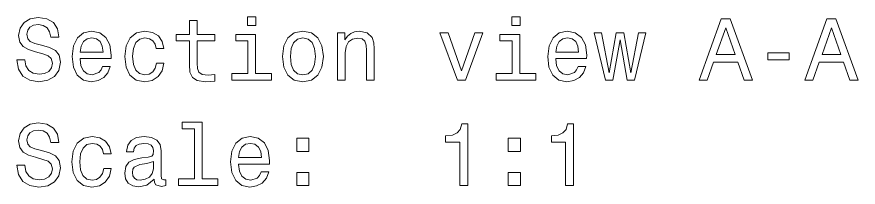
# Model space of a CAD drawing. Extents: x 0 to 841, y 0 to 594.
# Drawn here: x 504.5 to 601.2, y 171 to 190.5 of the extents above; entities that cross this region are included whole.
import ezdxf

# ---------------------------------------------------------------- set-up
doc = ezdxf.new("R2010")
doc.units = 0

msp = doc.modelspace()

# ---------------------------------------------------------------- linework, layer by layer
at = {"color": 7, "lineweight": 13}
for points in [[(505.438, 185.578), (504.52, 185.578), (504.721, 184.509), (505.226, 183.722), (506.002, 183.248), (507.051, 183.077), (508.09, 183.238), (508.867, 183.682), (509.361, 184.378), (509.543, 185.296), (509.391, 186.123), (508.968, 186.657), (508.282, 187.01), (507.364, 187.273), (506.577, 187.464), (506.063, 187.686), (505.77, 188.009), (505.68, 188.513), (505.77, 188.967), (506.033, 189.31), (506.436, 189.542), (506.991, 189.623), (507.556, 189.522), (508, 189.25), (508.292, 188.796), (508.433, 188.18), (509.351, 188.18), (509.351, 188.201), (509.19, 189.149), (508.716, 189.855), (507.969, 190.299), (506.961, 190.45), (506.053, 190.299), (505.347, 189.875), (504.893, 189.219), (504.731, 188.372), (504.863, 187.616), (505.246, 187.101), (505.851, 186.758), (506.678, 186.496), (507.495, 186.264), (508.11, 186.042), (508.484, 185.719), (508.615, 185.195), (508.494, 184.66), (508.181, 184.257), (507.707, 184.005), (507.092, 183.924), (506.406, 184.035), (505.881, 184.358), (505.548, 184.882)], [(531.975, 190.51), (531.037, 190.51), (531.037, 189.502), (531.975, 189.502)], [(562.335, 190.51), (561.397, 190.51), (561.397, 189.502), (562.335, 189.502)], [(524.35, 187.747), (524.35, 185.033), (524.41, 184.156), (524.693, 183.551), (525.257, 183.198), (526.216, 183.077), (527.265, 183.127), (527.265, 183.894), (526.498, 183.833), (525.802, 183.914), (525.429, 184.166), (525.268, 184.59), (525.237, 185.185), (525.237, 187.747), (527.265, 187.747), (527.265, 188.503), (525.237, 188.503), (525.237, 190.087), (524.35, 190.087), (524.35, 188.503), (522.817, 188.503), (522.817, 187.747)], [(582.901, 183.268), (583.829, 183.268), (584.566, 185.326), (587.36, 185.326), (588.096, 183.268), (589.044, 183.268), (586.482, 190.278), (585.453, 190.278)], [(595.046, 183.268), (595.974, 183.268), (596.71, 185.326), (599.504, 185.326), (600.24, 183.268), (601.188, 183.268), (598.626, 190.278), (597.597, 190.278)], [(511.792, 185.719), (515.342, 185.719), (515.353, 186.133), (515.191, 187.293), (514.747, 188.16), (514.041, 188.685), (513.103, 188.876), (512.185, 188.675), (511.479, 188.11), (511.025, 187.192), (510.864, 185.982), (511.015, 184.741), (511.469, 183.833), (512.165, 183.268), (513.073, 183.077), (513.86, 183.208), (514.505, 183.551), (514.979, 184.095), (515.252, 184.822), (514.374, 184.822), (514.193, 184.418), (513.93, 184.116), (513.184, 183.874), (512.609, 183.984), (512.175, 184.338), (511.893, 184.912), (511.792, 185.689)], [(520.537, 186.889), (521.414, 186.889), (521.233, 187.696), (520.799, 188.332), (520.123, 188.725), (519.246, 188.876), (518.278, 188.675), (517.541, 188.11), (517.077, 187.192), (516.916, 185.961), (517.067, 184.741), (517.521, 183.833), (518.237, 183.268), (519.216, 183.077), (520.083, 183.228), (520.759, 183.652), (521.223, 184.317), (521.425, 185.205), (520.577, 185.205), (520.426, 184.64), (520.144, 184.216), (519.74, 183.954), (519.246, 183.874), (518.631, 184.005), (518.187, 184.408), (517.914, 185.064), (517.824, 185.992), (517.914, 186.899), (518.197, 187.555), (518.651, 187.959), (519.246, 188.1), (519.77, 188.009), (520.164, 187.777), (520.426, 187.394)], [(535.041, 185.972), (535.203, 184.741), (535.667, 183.833), (536.403, 183.268), (537.391, 183.077), (538.37, 183.268), (539.106, 183.823), (539.57, 184.731), (539.742, 185.972), (539.57, 187.202), (539.106, 188.12), (538.37, 188.675), (537.391, 188.876), (536.403, 188.675), (535.667, 188.11), (535.203, 187.202)], [(541.376, 183.268), (542.263, 183.268), (542.263, 186.395), (542.354, 187.111), (542.646, 187.636), (543.1, 187.959), (543.706, 188.08), (544.19, 187.979), (544.492, 187.706), (544.644, 187.253), (544.694, 186.647), (544.694, 183.268), (545.582, 183.268), (545.582, 186.829), (545.541, 187.545), (545.36, 188.14), (544.765, 188.685), (543.837, 188.876), (543.322, 188.806), (542.889, 188.614), (542.515, 188.291), (542.223, 187.858), (542.223, 188.685), (541.376, 188.685)], [(555.144, 183.268), (556.082, 183.268), (558.059, 188.685), (557.141, 188.685), (555.618, 184.317), (554.064, 188.685), (553.136, 188.685)], [(566.44, 185.719), (569.991, 185.719), (570.001, 186.133), (569.84, 187.293), (569.396, 188.16), (568.69, 188.685), (567.752, 188.876), (566.834, 188.675), (566.128, 188.11), (565.674, 187.192), (565.512, 185.982), (565.664, 184.741), (566.118, 183.833), (566.814, 183.268), (567.721, 183.077), (568.508, 183.208), (569.154, 183.551), (569.628, 184.095), (569.9, 184.822), (569.023, 184.822), (568.841, 184.418), (568.579, 184.116), (567.832, 183.874), (567.257, 183.984), (566.824, 184.338), (566.541, 184.912), (566.44, 185.689)], [(573.017, 183.268), (573.824, 187.868), (574.631, 183.268), (575.478, 183.268), (576.809, 188.685), (575.952, 188.685), (575.054, 184.085), (574.257, 188.685), (573.38, 188.685), (572.583, 184.085), (571.685, 188.685), (570.838, 188.685), (572.17, 183.268)], [(584.889, 186.183), (585.968, 189.27), (587.047, 186.183)], [(597.033, 186.183), (598.112, 189.27), (599.191, 186.183)], [(511.792, 186.466), (511.903, 187.162), (512.175, 187.676), (512.589, 187.989), (513.133, 188.1), (513.668, 187.989), (514.082, 187.676), (514.334, 187.162), (514.425, 186.466)], [(531.945, 184.015), (531.945, 188.503), (529.665, 188.503), (529.665, 187.747), (531.057, 187.747), (531.057, 184.015), (529.242, 184.015), (529.242, 183.268), (533.78, 183.268), (533.78, 184.015)], [(535.949, 185.982), (536.04, 186.889), (536.322, 187.545), (536.776, 187.948), (537.391, 188.09), (537.997, 187.948), (538.451, 187.555), (538.733, 186.889), (538.834, 185.982), (538.733, 185.064), (538.451, 184.398), (537.997, 183.995), (537.391, 183.863), (536.776, 183.995), (536.322, 184.398), (536.04, 185.064)], [(562.305, 184.015), (562.305, 188.503), (560.025, 188.503), (560.025, 187.747), (561.417, 187.747), (561.417, 184.015), (559.602, 184.015), (559.602, 183.268), (564.141, 183.268), (564.141, 184.015)], [(566.44, 186.466), (566.551, 187.162), (566.824, 187.676), (567.237, 187.989), (567.782, 188.1), (568.317, 187.989), (568.73, 187.676), (568.982, 187.162), (569.073, 186.466)], [(590.819, 185.578), (593.26, 185.578), (593.26, 186.375), (590.819, 186.375)], [(505.438, 173.484), (504.52, 173.484), (504.721, 172.415), (505.226, 171.629), (506.002, 171.155), (507.051, 170.983), (508.09, 171.144), (508.867, 171.588), (509.361, 172.284), (509.543, 173.202), (509.391, 174.029), (508.968, 174.564), (508.282, 174.917), (507.364, 175.179), (506.577, 175.371), (506.063, 175.593), (505.77, 175.915), (505.68, 176.42), (505.77, 176.874), (506.033, 177.216), (506.436, 177.448), (506.991, 177.529), (507.556, 177.428), (508, 177.156), (508.292, 176.702), (508.433, 176.087), (509.351, 176.087), (509.351, 176.107), (509.19, 177.055), (508.716, 177.761), (507.969, 178.205), (506.961, 178.356), (506.053, 178.205), (505.347, 177.781), (504.893, 177.126), (504.731, 176.278), (504.863, 175.522), (505.246, 175.008), (505.851, 174.665), (506.678, 174.402), (507.495, 174.17), (508.11, 173.948), (508.484, 173.626), (508.615, 173.101), (508.494, 172.567), (508.181, 172.163), (507.707, 171.911), (507.092, 171.83), (506.406, 171.941), (505.881, 172.264), (505.548, 172.789)], [(524.925, 177.67), (524.925, 171.921), (523.099, 171.921), (523.099, 171.175), (527.628, 171.175), (527.628, 171.921), (525.812, 171.921), (525.812, 178.417), (523.533, 178.417), (523.533, 177.67)], [(555.426, 171.175), (556.344, 171.175), (556.344, 178.225), (555.658, 178.225), (555.476, 177.61), (555.113, 177.196), (554.559, 176.954), (553.792, 176.874), (553.792, 176.157), (555.426, 176.157)], [(567.57, 171.175), (568.488, 171.175), (568.488, 178.225), (567.802, 178.225), (567.621, 177.61), (567.257, 177.196), (566.703, 176.954), (565.936, 176.874), (565.936, 176.157), (567.57, 176.157)], [(514.465, 174.796), (515.342, 174.796), (515.161, 175.603), (514.727, 176.238), (514.051, 176.631), (513.174, 176.783), (512.206, 176.581), (511.469, 176.016), (511.005, 175.098), (510.844, 173.868), (510.995, 172.647), (511.449, 171.74), (512.165, 171.175), (513.144, 170.983), (514.011, 171.134), (514.687, 171.558), (515.151, 172.224), (515.353, 173.111), (514.505, 173.111), (514.354, 172.546), (514.072, 172.123), (513.668, 171.861), (513.174, 171.78), (512.559, 171.911), (512.115, 172.314), (511.842, 172.97), (511.752, 173.898), (511.842, 174.806), (512.125, 175.461), (512.579, 175.865), (513.174, 176.006), (513.698, 175.915), (514.092, 175.683), (514.354, 175.3)], [(520.305, 171.881), (520.305, 171.85), (520.355, 171.508), (520.507, 171.265), (521.142, 171.074), (521.636, 171.155), (521.636, 171.84), (521.425, 171.81), (521.142, 171.941), (521.092, 172.345), (521.092, 175.149), (520.971, 175.865), (520.618, 176.369), (520.002, 176.672), (519.135, 176.783), (518.288, 176.662), (517.662, 176.319), (517.269, 175.784), (517.138, 175.078), (517.138, 175.018), (517.935, 175.018), (518.005, 175.441), (518.227, 175.744), (518.59, 175.925), (519.105, 175.996), (519.599, 175.946), (519.952, 175.794), (520.164, 175.532), (520.234, 175.169), (520.194, 174.745), (520.033, 174.533), (519.629, 174.433), (518.873, 174.352), (518.005, 174.17), (517.39, 173.848), (517.027, 173.343), (516.916, 172.597), (517.017, 171.931), (517.329, 171.437), (517.834, 171.124), (518.53, 171.013), (519.468, 171.225)], [(530.008, 173.626), (533.559, 173.626), (533.569, 174.039), (533.407, 175.199), (532.964, 176.067), (532.257, 176.591), (531.319, 176.783), (530.401, 176.581), (529.695, 176.016), (529.242, 175.098), (529.08, 173.888), (529.232, 172.647), (529.685, 171.74), (530.381, 171.175), (531.289, 170.983), (532.076, 171.114), (532.721, 171.457), (533.195, 172.002), (533.468, 172.728), (532.59, 172.728), (532.409, 172.325), (532.146, 172.022), (531.4, 171.78), (530.825, 171.891), (530.391, 172.244), (530.109, 172.819), (530.008, 173.595)], [(530.008, 174.372), (530.119, 175.068), (530.391, 175.582), (530.805, 175.895), (531.35, 176.006), (531.884, 175.895), (532.298, 175.582), (532.55, 175.068), (532.641, 174.372)], [(536.695, 175.088), (538.087, 175.088), (538.087, 176.591), (536.695, 176.591)], [(560.984, 175.088), (562.376, 175.088), (562.376, 176.591), (560.984, 176.591)], [(520.204, 173.071), (520.083, 172.546), (519.76, 172.143), (519.276, 171.881), (518.681, 171.79), (518.298, 171.84), (518.025, 172.002), (517.854, 172.284), (517.804, 172.678), (517.844, 173.031), (518.005, 173.283), (518.651, 173.565), (519.468, 173.686), (520.204, 173.928)], [(536.695, 171.175), (538.087, 171.175), (538.087, 172.678), (536.695, 172.678)], [(560.984, 171.175), (562.376, 171.175), (562.376, 172.678), (560.984, 172.678)]]:
    msp.add_lwpolyline(points, close=True, dxfattribs=at)

doc.saveas('drawing.dxf')
